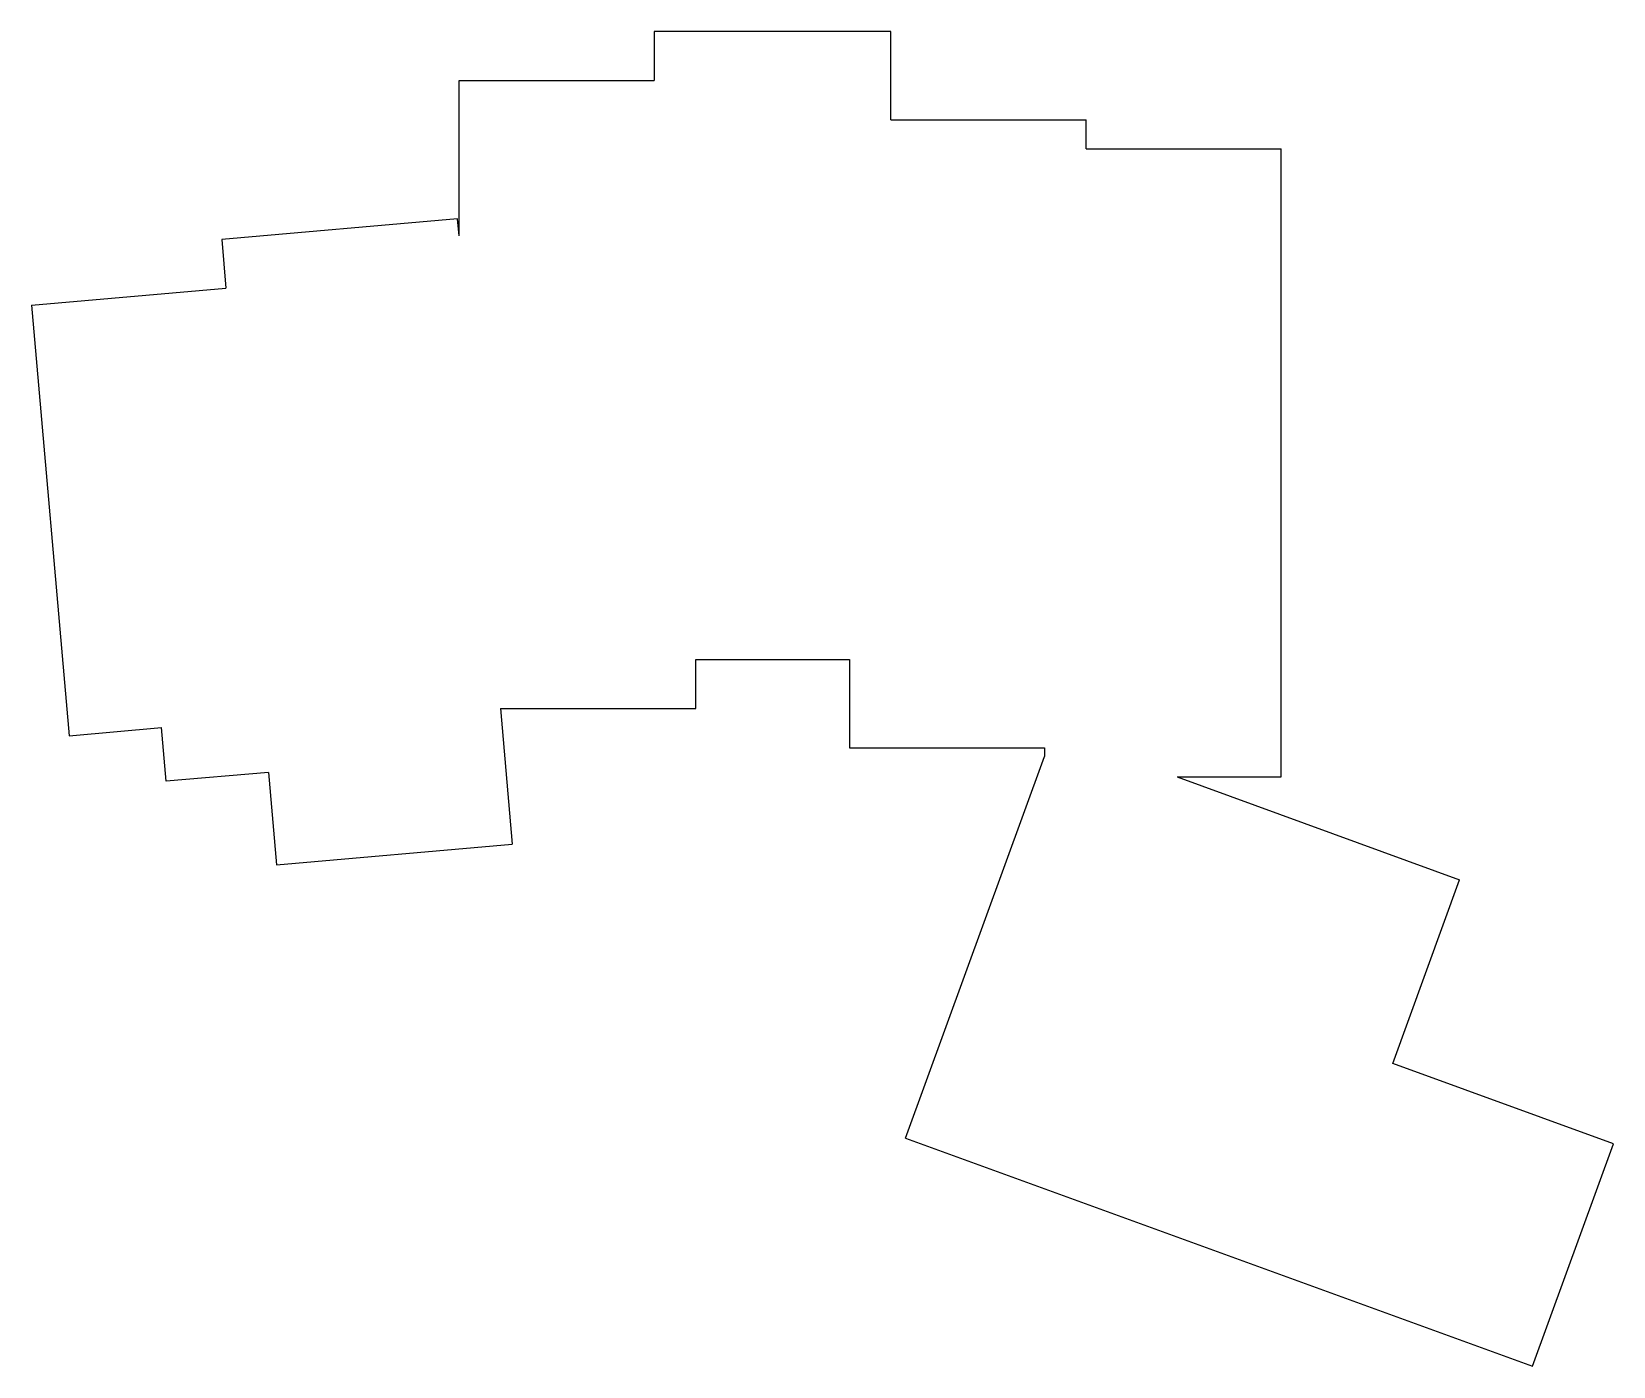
# Model space of a CAD drawing. Header units: millimetres. Extents: x 34 to 188, y -155 to -25.
import ezdxf

# ---------------------------------------------------------------- set-up
doc = ezdxf.new("R2010")
doc.units = ezdxf.units.MM

msp = doc.modelspace()

# ---------------------------------------------------------------- linework, layer by layer
for p, q in [((117.87, -24.94), (94.82, -24.94)), ((94.82, -24.94), (94.82, -29.71)), ((117.87, -33.52), (117.87, -24.94)), ((75.82, -44.84), (75.82, -29.71)), ((75.82, -29.71), (94.82, -29.71)), ((117.87, -33.52), (136.87, -33.52)), ((136.87, -36.37), (136.87, -33.52)), ((136.87, -36.37), (155.87, -36.37)), ((155.87, -97.52), (155.87, -36.37)), ((75.67, -43.16), (52.71, -45.17)), ((75.82, -44.84), (75.67, -43.16)), ((52.71, -45.17), (53.12, -49.91)), ((34.19, -51.57), (53.12, -49.91)), ((34.19, -51.57), (37.86, -93.51)), ((98.87, -90.86), (98.87, -86.09)), ((98.87, -86.09), (113.82, -86.09)), ((113.82, -86.09), (113.82, -94.67)), ((79.84, -90.86), (81, -104.08)), ((79.84, -90.86), (98.87, -90.86)), ((37.86, -93.51), (46.83, -92.72)), ((47.29, -97.94), (46.83, -92.72)), ((113.82, -94.67), (132.82, -94.67)), ((132.82, -94.67), (132.82, -95.54)), ((119.29, -132.7), (132.82, -95.54)), ((57.25, -97.07), (47.29, -97.94)), ((57.25, -97.07), (58.04, -106.09)), ((145.75, -97.52), (155.87, -97.52)), ((145.75, -97.52), (173.25, -107.53)), ((58.04, -106.09), (81, -104.08)), ((166.74, -125.43), (173.25, -107.53)), ((188.22, -133.25), (166.74, -125.43)), ((119.29, -132.7), (180.34, -154.91)), ((180.34, -154.91), (188.22, -133.25))]:
    msp.add_line(p, q)

doc.saveas('drawing.dxf')
